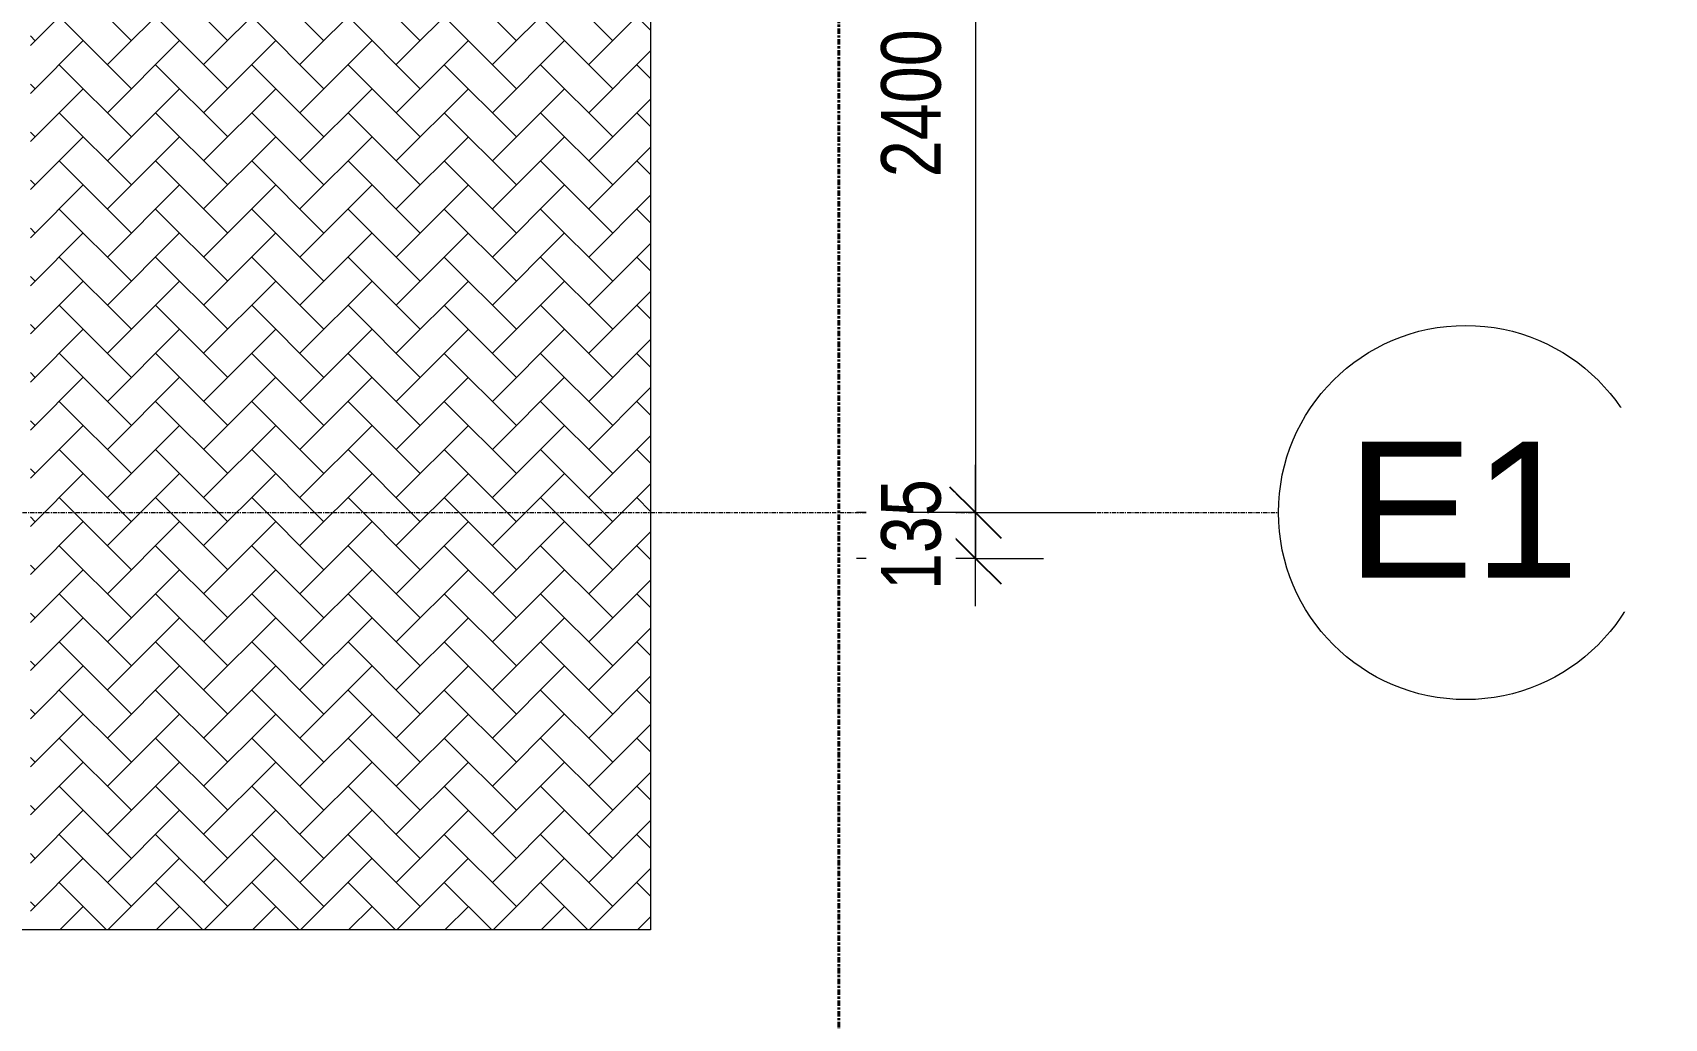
# Model space of a CAD drawing. Header units: millimetres. Extents: x -44657 to 28812, y -28146 to 16565.
# Drawn here: x 3784 to 8578, y -11563 to -8665 of the extents above; entities that cross this region are included whole.
import ezdxf

# ---------------------------------------------------------------- set-up
doc = ezdxf.new("R2010")
doc.units = ezdxf.units.MM
doc.linetypes.add('Center', pattern=[31.75, 6.35, -4.7625, 15.875, -4.7625])
doc.linetypes.add('Grid Line', pattern=[22.225, 12.7, -3.175, 3.175, -3.175])
for name, color, linetype, lineweight in [('A-ANNO-DIMS', 211, 'Continuous', 5), ('A-ANNO-DIMS-100', 211, 'Continuous', 5), ('A-FLOR', 192, 'Continuous', 9), ('A-FLOR-PATT', 8, 'Continuous', 9), ('C-PROP-LINE', 91, 'Center', 40), ('S-GRID', 1, 'Continuous', 5), ('S-GRID-IDEN', 1, 'Continuous', 5)]:
    doc.layers.add(name, color=color, linetype=linetype, lineweight=lineweight)
doc.styles.add('Arial_2', font='arial.ttf', dxfattribs={"height": 400})
doc.styles.add('Arial_8', font='arial.ttf', dxfattribs={"width": 0.8, "height": 175})
doc.dimstyles.new('SVA_Arc_Length-1_8mm_BLUE', dxfattribs={"dimscale": 304.8, "dimtxt": 178.545395, "dimasz": 0.492126, "dimexe": 0.656168, "dimexo": 0.0625, "dimgap": 0.164042, "dimtad": 1, "dimdec": 0, "dimrnd": 5, "dimzin": 0, "dimdsep": 46, "dimtxsty": 'Arial_8', "dimblk1": 'OBLIQUE', "dimblk2": 'OBLIQUE', "dimsah": 1, "dimcen": 0.09, "dimdle": 0.459318, "dimazin": 0, "dimtfac": 1, "dimtdec": 4, "dimtix": 1, "dimtmove": 0, "dimatfit": 3, "dimfxl": 1.148294, "dimfxlon": 1, "dimtvp": 1, "dimtfill": 1, "dimtolj": 1, "dimtzin": 0, "dimarcsym": 2})

# ---------------------------------------------------------------- blocks, each defined once
blk = doc.blocks.new('Family - ___-859879-NEW PROPOSED GROUND STOREY PLAN _White Box_')
at = {"layer": 'C-PROP-LINE'}
blk.add_line((6152.4, -24522.7), (6152.4, 4685.3), dxfattribs=at)
blk = doc.blocks.new('Grid - M_Grid Head - Circle-13408-NEW PROPOSED GROUND STOREY PLAN _White Box_')
at = {"layer": 'S-GRID-IDEN'}
blk.add_circle((0, 0), 5.5, dxfattribs=at)
blk = doc.blocks.new('DIMBLOCK157-NEW PROPOSED GROUND STOREY PLAN _White Box_')
at = {"layer": 'A-ANNO-DIMS-100'}
for p, q in [((6554.2, -10350.7), (6554.2, -9935.7)), ((6554.2, -10075.7), (6204.2, -10075.7)), ((6554.2, -10075.7), (6754.2, -10075.7)), ((6554.2, -10210.7), (6204.2, -10210.7)), ((6554.2, -10210.7), (6754.2, -10210.7))]:
    blk.add_line(p, q, dxfattribs=at)
at = {"layer": 'A-ANNO-DIMS-100', "lineweight": 25}
for p, q in [((6554.2, -10075.7), (6479.2, -10000.7)), ((6554.2, -10075.7), (6629.2, -10150.7)), ((6554.2, -10210.7), (6479.2, -10135.7)), ((6554.2, -10210.7), (6629.2, -10285.7))]:
    blk.add_line(p, q, dxfattribs=at)
at = {"layer": 'A-ANNO-DIMS-100', "color": 0, "insert": (6277, -10303.9), "char_height": 175, "width": 385.658, "attachment_point": 1, "rotation": 90, "line_spacing_factor": 0.941778, "style": 'Arial_8', "bg_fill": 3, "box_fill_scale": 1.25, "bg_fill_color": 256, "bg_fill_true_color": 13158600, "bg_fill_transparency": 0}
blk.add_mtext('135', dxfattribs=at)
blk = doc.blocks.new('_Oblique')
at = {"color": 0, "linetype": 'ByBlock', "lineweight": -2}
blk.add_line((-0.5, -0.5), (0.5, 0.5), dxfattribs=at)
blk = doc.blocks.new('DIMBLOCK158-NEW PROPOSED GROUND STOREY PLAN _White Box_')
at = {"layer": 'A-ANNO-DIMS-100'}
for p, q in [((6554.2, -7535.7), (6554.2, -10215.7)), ((6554.2, -7675.7), (6354.2, -7675.7)), ((6554.2, -7675.7), (6904.2, -7675.7)), ((6554.2, -10075.7), (6354.2, -10075.7)), ((6554.2, -10075.7), (6904.2, -10075.7))]:
    blk.add_line(p, q, dxfattribs=at)
at = {"layer": 'A-ANNO-DIMS-100', "lineweight": 25}
for p, q in [((6554.2, -7675.7), (6479.2, -7600.7)), ((6554.2, -7675.7), (6629.2, -7750.7)), ((6554.2, -10075.7), (6479.2, -10000.7)), ((6554.2, -10075.7), (6629.2, -10150.7))]:
    blk.add_line(p, q, dxfattribs=at)
at = {"layer": 'A-ANNO-DIMS-100', "color": 0, "insert": (6277, -9089.9), "char_height": 175, "width": 514.211, "attachment_point": 1, "rotation": 90, "line_spacing_factor": 0.941778, "style": 'Arial_8', "bg_fill": 3, "box_fill_scale": 1.25, "bg_fill_color": 256, "bg_fill_true_color": 13158600, "bg_fill_transparency": 0}
blk.add_mtext('2400', dxfattribs=at)

msp = doc.modelspace()

# ---------------------------------------------------------------- hatches: boundary and pattern name
at = {"layer": 'A-FLOR-PATT', "lineweight": 5}
h = msp.add_hatch(dxfattribs=at)
h.set_pattern_fill('FP_24', color=253, style=0, pattern_type=2)
h.set_pattern_definition([(45, (-12967.11, -8476.31), (-0.0007, 141.41923), [299.998, -99.999]), (135, (-12896.395, -8405.605), (0.0007, 141.41923), [299.998, -99.999])])
h.paths.add_polyline_path([(5599.4, -11302.7), (5599.4, -7802.7), (3777.4, -7802.7), (3777.4, -11302.7)])

# ---------------------------------------------------------------- linework, layer by layer
at = {"layer": 'A-FLOR'}
for p, q in [((5599.4, -7802.7), (5599.4, -11302.7)), ((5599.4, -11302.7), (-15023.6, -11302.7))]:
    msp.add_line(p, q, dxfattribs=at)
at = {"layer": 'S-GRID', "linetype": 'Grid Line'}
msp.add_line((-33205.6, -10075.7), (7444.6, -10075.7), dxfattribs=at)

# ---------------------------------------------------------------- block references
at = {"layer": 'C-PROP-LINE'}
msp.add_blockref('Family - ___-859879-NEW PROPOSED GROUND STOREY PLAN _White Box_', (0, 0), dxfattribs=at)
at = {"layer": 'S-GRID-IDEN', "xscale": 99.99999999999993, "yscale": 99.99999999999993, "zscale": 99.99999999999993, "rotation": 269.9999999999993}
msp.add_blockref('Grid - M_Grid Head - Circle-13408-NEW PROPOSED GROUND STOREY PLAN _White Box_', (7994.6, -10075.7), dxfattribs=at)

# ---------------------------------------------------------------- next in the draw order: texts
at = {"layer": 'S-GRID-IDEN', "insert": (7644.5, -9867.4), "char_height": 400, "width": 833.755, "attachment_point": 1, "style": 'Arial_2', "bg_fill": 3, "box_fill_scale": 1.25, "bg_fill_color": 256, "bg_fill_true_color": 13158600, "bg_fill_transparency": 0}
msp.add_mtext('E1', dxfattribs=at)

# ---------------------------------------------------------------- next in the draw order: dimensions: what is measured, and where the dimension line sits
at = {"layer": 'A-ANNO-DIMS'}
dim = msp.add_linear_dim(base=(6554.2, -10075.7), p1=(6204.2, -10210.7), p2=(6204.2, -10075.7), angle=90, dimstyle='SVA_Arc_Length-1_8mm_BLUE', override={"dimpost": '<>', "dimfxl": 135}, dxfattribs=at)
dim.commit()
dim.dimension.update_dxf_attribs({"geometry": 'DIMBLOCK157-NEW PROPOSED GROUND STOREY PLAN _White Box_', "text_midpoint": (6414.8, -10143.2)})

# ---------------------------------------------------------------- next in the draw order: dimensions: what is measured, and where the dimension line sits
dim = msp.add_linear_dim(base=(6554.2, -10075.7), p1=(6904.2, -7675.7), p2=(6904.2, -10075.7), angle=90, dimstyle='SVA_Arc_Length-1_8mm_BLUE', override={"dimpost": '<>', "dimfxl": 2400}, dxfattribs=at)
dim.commit()
dim.dimension.update_dxf_attribs({"geometry": 'DIMBLOCK158-NEW PROPOSED GROUND STOREY PLAN _White Box_', "text_midpoint": (6414.8, -8875.7)})

doc.saveas('drawing.dxf')
